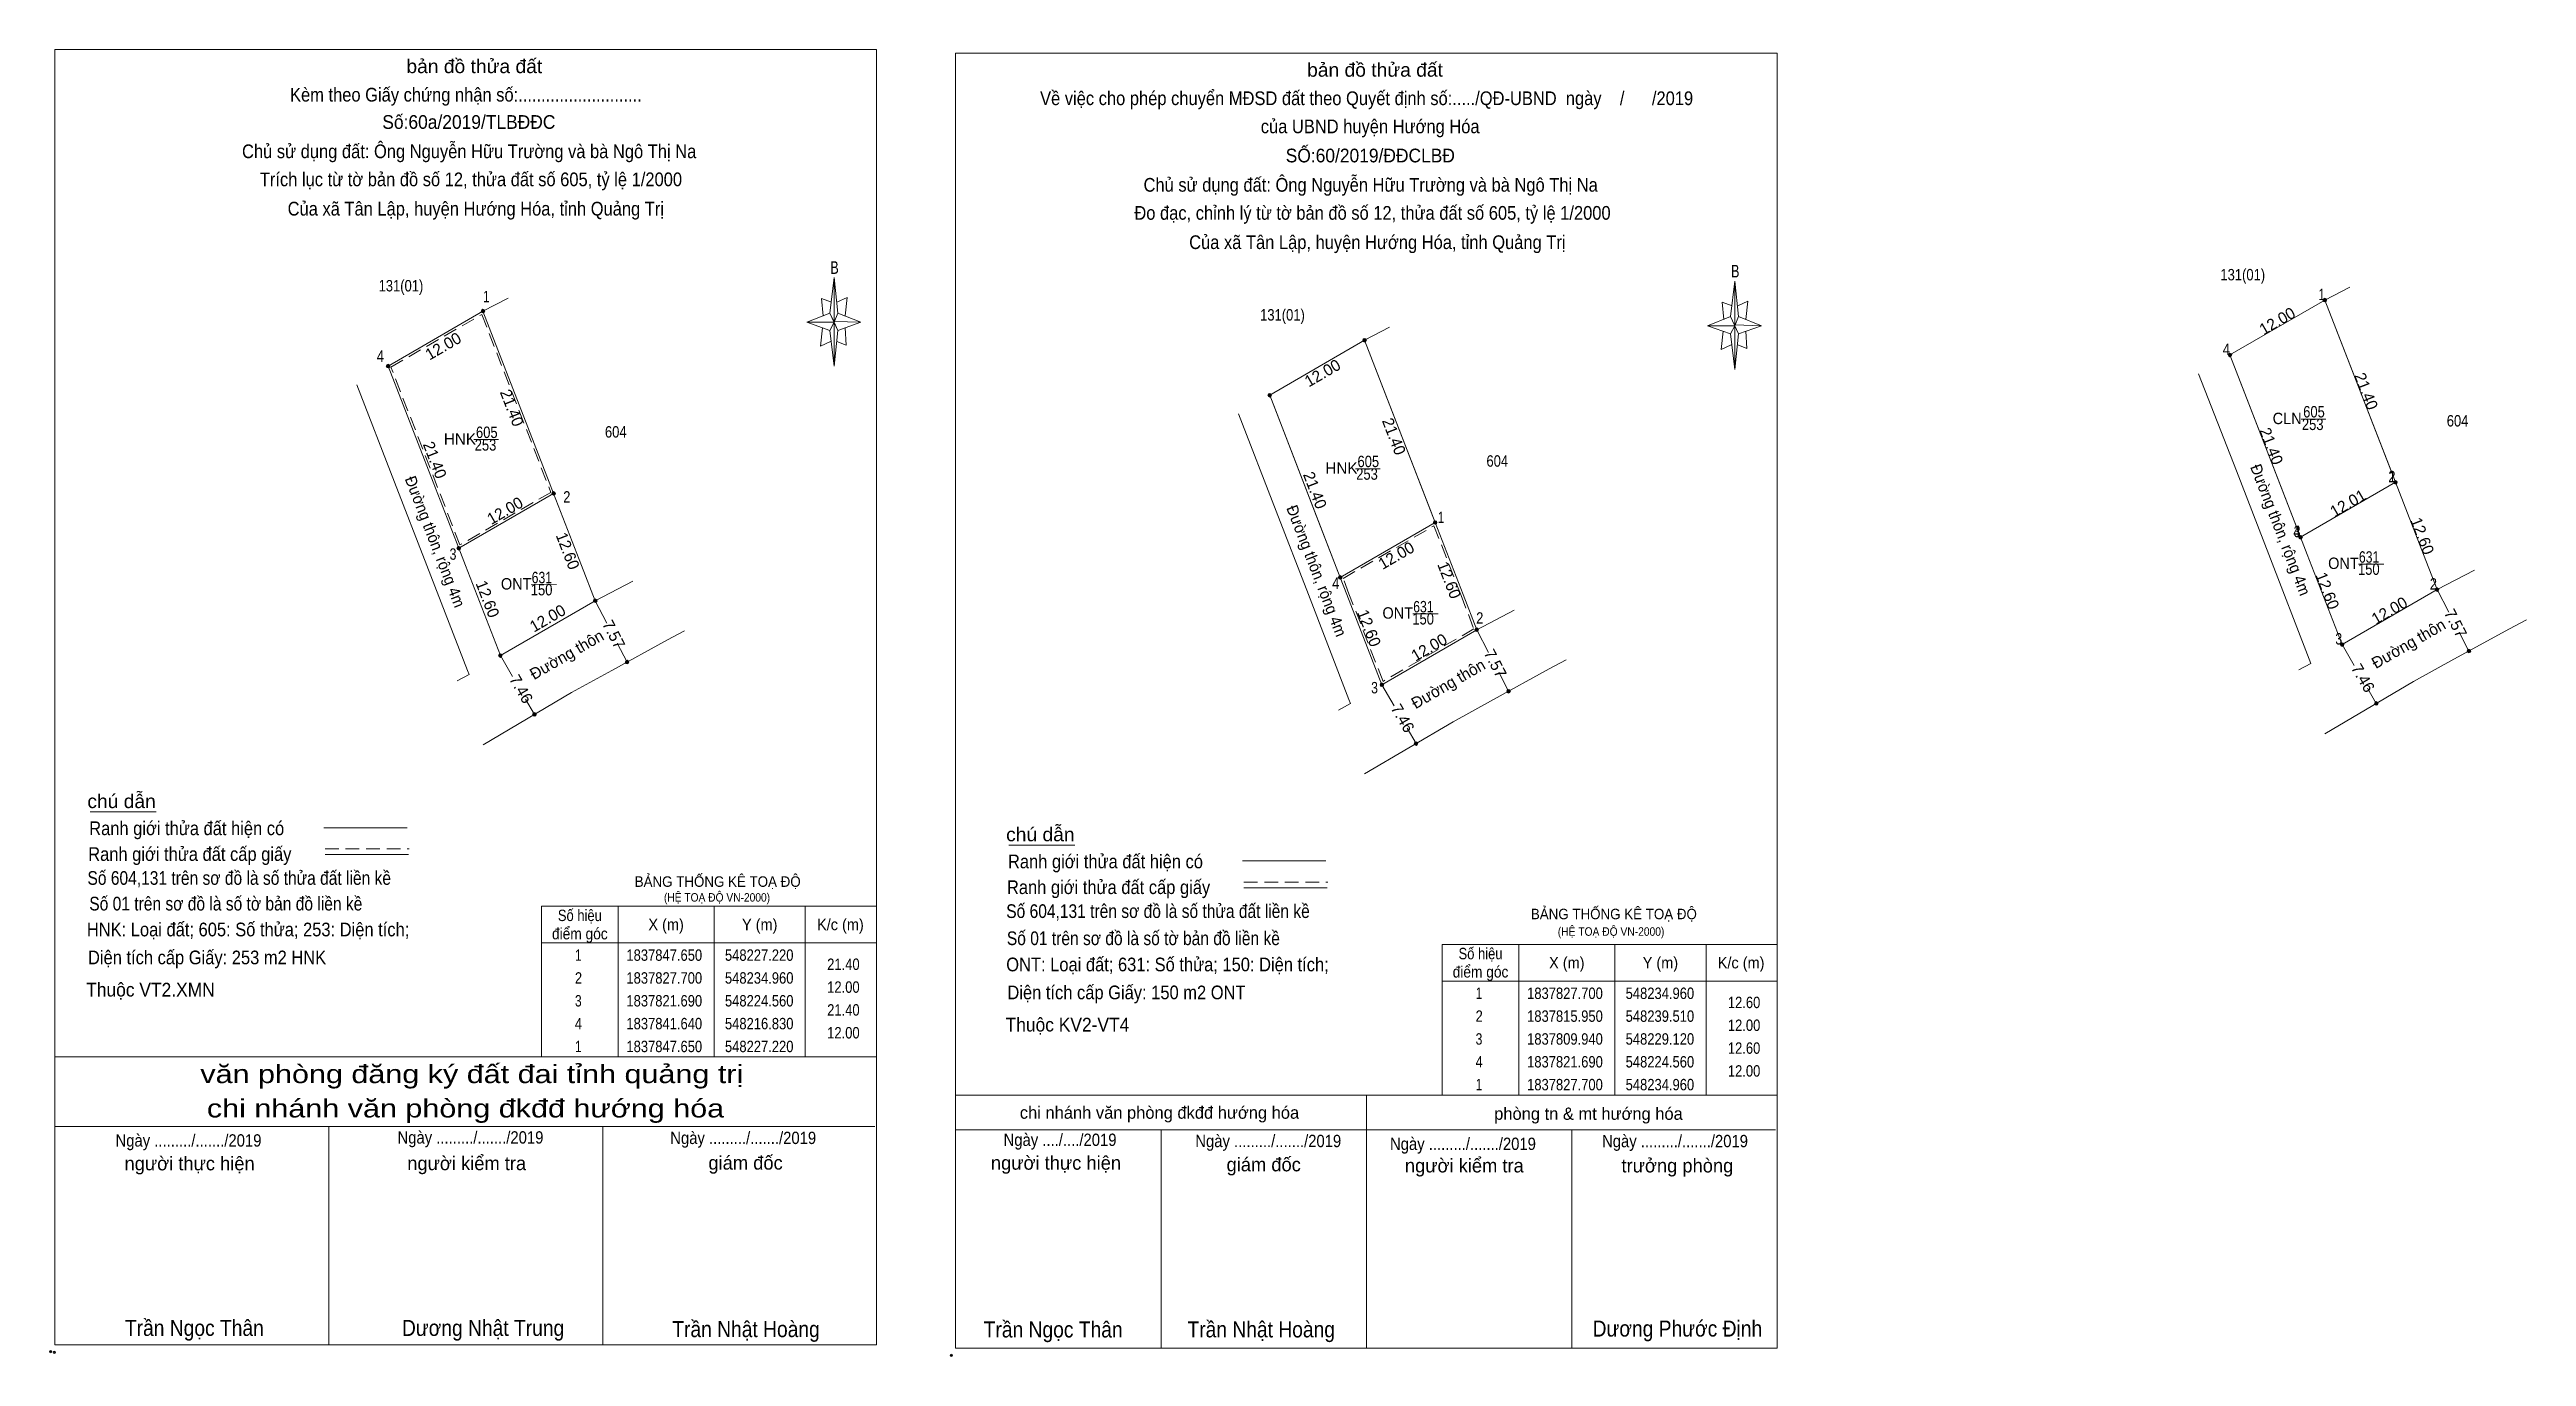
# Model space of a CAD drawing. Header units: metres. Extents: x 547978 to 548249, y 1837732 to 1837875.
import ezdxf
from ezdxf.enums import TextEntityAlignment as Align

# ---------------------------------------------------------------- set-up
doc = ezdxf.new("R2010")
doc.units = ezdxf.units.M
doc.header["$LTSCALE"] = 0.5
doc.header["$PDMODE"] = 32
doc.header["$PDSIZE"] = 0.25
doc.linetypes.add('MEDIUM_DASHED', pattern=[4.5, 3, -1.5])
for name, color, linetype, lineweight in [('1', 7, 'Continuous', 13), ('10', 7, 'Continuous', 13), ('17', 7, 'Continuous', 13), ('22', 7, 'Continuous', 13), ('23', 7, 'Continuous', 13), ('5', 7, 'Continuous', 13), ('6', 7, 'Continuous', 13), ('63', 7, 'Continuous', 13), ('7', 7, 'Continuous', 13)]:
    doc.layers.add(name, color=color, linetype=linetype, lineweight=lineweight)

msp = doc.modelspace()

# ---------------------------------------------------------------- hatches: boundary and pattern name
at = {"layer": '63'}
for points in [[(548227.42, 1837847.65, 1), (548227.02, 1837847.65, 1)], [(548025.65, 1837846.44, 1), (548025.25, 1837846.44, 1)], [(548122.22, 1837843.25, 1), (548121.82, 1837843.25, 1)], [(548217.03, 1837841.64, 1), (548216.63, 1837841.64, 1)], [(548015.26, 1837840.43, 1), (548014.86, 1837840.43, 1)], [(548111.83, 1837837.24, 1), (548111.43, 1837837.24, 1)], [(548235.16, 1837827.7, 1), (548234.76, 1837827.7, 1)], [(548033.39, 1837826.49, 1), (548032.99, 1837826.49, 1)], [(548129.96, 1837823.3, 1), (548129.56, 1837823.3, 1)], [(548022.99, 1837820.48, 1), (548022.59, 1837820.48, 1)], [(548224.76, 1837821.69, 1), (548224.36, 1837821.69, 1)], [(548119.56, 1837817.29, 1), (548119.16, 1837817.29, 1)], [(548037.94, 1837814.74, 1), (548037.54, 1837814.74, 1)], [(548239.71, 1837815.95, 1), (548239.31, 1837815.95, 1)], [(548134.51, 1837811.55, 1), (548134.11, 1837811.55, 1)], [(548027.55, 1837808.73, 1), (548027.15, 1837808.73, 1)], [(548229.32, 1837809.94, 1), (548228.92, 1837809.94, 1)], [(548243.2, 1837809.23, 1), (548242.8, 1837809.23, 1)], [(548041.43, 1837808.02, 1), (548041.03, 1837808.02, 1)], [(548124.12, 1837805.54, 1), (548123.72, 1837805.54, 1)], [(548138, 1837804.83, 1), (548137.6, 1837804.83, 1)], [(548233.06, 1837803.49, 1), (548232.66, 1837803.49, 1)], [(548031.29, 1837802.28, 1), (548030.89, 1837802.28, 1)], [(548127.86, 1837799.09, 1), (548127.46, 1837799.09, 1)]]:
    msp.add_hatch(color=256, dxfattribs=at).paths.add_polyline_path(points)

# ---------------------------------------------------------------- linework, layer by layer
at = {"layer": '1'}
for points in [[(548227.22, 1837847.65), (548234.96, 1837827.7), (548224.56, 1837821.69), (548216.83, 1837841.64)], [(548122.02, 1837843.25), (548129.76, 1837823.3), (548119.36, 1837817.29), (548111.63, 1837837.24)]]:
    msp.add_lwpolyline(points, close=True, dxfattribs=at)
at = {"layer": '1', "linetype": 'MEDIUM_DASHED'}
msp.add_lwpolyline([(548025.32, 1837846.08), (548032.88, 1837826.6), (548022.92, 1837820.84), (548015.37, 1837840.32)], close=True, dxfattribs=at)
at = {"layer": '1'}
for points in [[(548225.29, 1837819.81), (548224.56, 1837821.69), (548234.96, 1837827.7), (548238.02, 1837819.81)], [(548238.02, 1837819.81), (548239.51, 1837815.95), (548229.12, 1837809.94), (548225.29, 1837819.81)]]:
    msp.add_lwpolyline(points, dxfattribs=at)
at = {"layer": '1', "linetype": 'MEDIUM_DASHED'}
for points in [[(548120.32, 1837815.5), (548119.67, 1837817.18), (548129.63, 1837822.94), (548132.59, 1837815.32)], [(548132.59, 1837815.32), (548134, 1837811.66), (548124.05, 1837805.9), (548120.32, 1837815.5)]]:
    msp.add_lwpolyline(points, dxfattribs=at)
at = {"layer": '10'}
for p, q in [((548025.45, 1837846.44), (548028.19, 1837847.86)), ((548216.83, 1837841.64), (548227.22, 1837847.65)), ((548227.22, 1837847.65), (548229.96, 1837849.07)), ((548015.06, 1837840.43), (548025.45, 1837846.44)), ((548122.02, 1837843.25), (548124.76, 1837844.67)), ((548111.63, 1837837.24), (548122.02, 1837843.25)), ((548033.19, 1837826.49), (548036.25, 1837818.6)), ((548234.96, 1837827.7), (548238.02, 1837819.81)), ((548129.76, 1837823.3), (548132.82, 1837815.41)), ((548238.02, 1837819.81), (548239.51, 1837815.95)), ((548036.25, 1837818.6), (548037.74, 1837814.74)), ((548132.82, 1837815.41), (548134.31, 1837811.55))]:
    msp.add_line(p, q, dxfattribs=at)
for points in [[(548227.22, 1837847.65), (548234.48, 1837828.94), (548234.96, 1837827.7)], [(548025.45, 1837846.44), (548032.71, 1837827.73), (548033.19, 1837826.49)], [(548122.02, 1837843.25), (548129.28, 1837824.54), (548129.76, 1837823.3)]]:
    msp.add_lwpolyline(points, dxfattribs=at)
at = {"layer": '17'}
for p, q in [((547982.41, 1837791.61), (547989.65, 1837791.61)), ((548083.06, 1837787.98), (548090.3, 1837787.98))]:
    msp.add_line(p, q, dxfattribs=at)
at = {"layer": '22'}
for p, q in [((548022.79, 1837820.48), (548033.19, 1837826.49)), ((548224.56, 1837821.69), (548234.96, 1837827.7)), ((548119.36, 1837817.29), (548129.76, 1837823.3))]:
    msp.add_line(p, q, dxfattribs=at)
at = {"layer": '23'}
for p, q in [((548217.53, 1837828.94), (548213.4, 1837839.58)), ((548015.76, 1837827.73), (548011.63, 1837838.37)), ((548112.33, 1837824.54), (548108.2, 1837835.18)), ((548022.79, 1837820.48), (548023.52, 1837818.6)), ((548224.56, 1837821.69), (548225.29, 1837819.81)), ((548119.36, 1837817.29), (548120.09, 1837815.41)), ((548239.51, 1837815.95), (548243.63, 1837818.09)), ((548037.74, 1837814.74), (548041.86, 1837816.88)), ((548134.31, 1837811.55), (548138.43, 1837813.69)), ((548247.44, 1837811.67), (548249.31, 1837812.66)), ((548045.67, 1837810.46), (548047.54, 1837811.45)), ((548142.24, 1837807.27), (548144.11, 1837808.26)), ((548035.15, 1837804.68), (548025.46, 1837798.96)), ((548236.92, 1837805.89), (548227.23, 1837800.17)), ((548131.72, 1837801.49), (548122.03, 1837795.77))]:
    msp.add_line(p, q, dxfattribs=at)
for points in [[(548216.83, 1837841.64), (548221.75, 1837828.94), (548224.56, 1837821.69)], [(548015.06, 1837840.43), (548019.98, 1837827.73), (548022.79, 1837820.48)], [(548111.63, 1837837.24), (548116.55, 1837824.54), (548119.36, 1837817.29)], [(548225.52, 1837808.32), (548221.07, 1837819.81), (548217.53, 1837828.94)], [(548023.75, 1837807.11), (548019.3, 1837818.6), (548015.76, 1837827.73)], [(548120.32, 1837803.92), (548115.87, 1837815.41), (548112.33, 1837824.54)], [(548225.29, 1837819.81), (548229.12, 1837809.94), (548239.51, 1837815.95)], [(548023.52, 1837818.6), (548027.35, 1837808.73), (548037.74, 1837814.74)], [(548120.09, 1837815.41), (548123.92, 1837805.54), (548134.31, 1837811.55)], [(548236.92, 1837805.89), (548241.34, 1837808.32), (548247.44, 1837811.67)], [(548035.15, 1837804.68), (548039.57, 1837807.11), (548045.67, 1837810.46)], [(548022.61, 1837805.95), (548023.92, 1837806.67), (548023.75, 1837807.11)], [(548131.72, 1837801.49), (548136.14, 1837803.92), (548142.24, 1837807.27)], [(548224.38, 1837807.16), (548225.69, 1837807.88), (548225.52, 1837808.32)], [(548119.18, 1837802.76), (548120.49, 1837803.48), (548120.32, 1837803.92)]]:
    msp.add_lwpolyline(points, dxfattribs=at)
at = {"layer": '5'}
for p, q in [((548063.43, 1837846.22), (548063.93, 1837850.12)), ((548162.1, 1837845.84), (548162.6, 1837849.74)), ((548063.43, 1837844.32), (548060.93, 1837845.22)), ((548064.33, 1837844.32), (548063.93, 1837840.42)), ((548064.33, 1837846.22), (548066.83, 1837845.22)), ((548065.13, 1837844.62), (548065.23, 1837842.72)), ((548162.1, 1837843.94), (548159.6, 1837844.84)), ((548163, 1837845.84), (548165.5, 1837844.84)), ((548163.8, 1837844.24), (548163.9, 1837842.34)), ((548065.23, 1837842.72), (548064.23, 1837843.12)), ((548163, 1837843.94), (548162.6, 1837840.04)), ((548163.9, 1837842.34), (548162.9, 1837842.74)), ((547978.56, 1837764.78), (548068.56, 1837764.78)), ((547978.56, 1837757.18), (548068.36, 1837757.18)), ((547978.56, 1837757.18), (548068.36, 1837757.18)), ((547978.56, 1837757.18), (548068.36, 1837757.18)), ((548008.56, 1837733.28), (548008.56, 1837757.18)), ((548038.56, 1837733.28), (548038.56, 1837757.18))]:
    msp.add_line(p, q, dxfattribs=at)
for points in [[(547978.56, 1837875.08), (548068.56, 1837875.08), (548068.56, 1837733.28), (547978.56, 1837733.28)], [(548077.23, 1837874.7), (548167.23, 1837874.7), (548167.23, 1837732.9), (548077.23, 1837732.9)], [(548063.93, 1837850.12), (548064.33, 1837846.22), (548063.93, 1837845.22)], [(548162.6, 1837849.74), (548163, 1837845.84), (548162.6, 1837844.84)], [(548063.93, 1837845.22), (548060.93, 1837845.22), (548063.43, 1837846.22), (548064.33, 1837844.32), (548066.83, 1837845.22), (548063.93, 1837845.32)], [(548063.93, 1837845.22), (548063.93, 1837840.42), (548063.43, 1837844.32)], [(548162.6, 1837844.84), (548159.6, 1837844.84), (548162.1, 1837845.84), (548163, 1837843.94), (548165.5, 1837844.84), (548162.6, 1837844.94)], [(548162.6, 1837844.84), (548162.6, 1837840.04), (548162.1, 1837843.94)]]:
    msp.add_lwpolyline(points, close=True, dxfattribs=at)
for points in [[(548063.63, 1837847.42), (548062.53, 1837847.82), (548062.73, 1837845.92)], [(548064.23, 1837847.42), (548065.33, 1837847.92), (548065.13, 1837845.92)], [(548162.3, 1837847.04), (548161.2, 1837847.44), (548161.4, 1837845.54)], [(548162.9, 1837847.04), (548164, 1837847.54), (548163.8, 1837845.54)], [(548063.93, 1837845.22), (548063.43, 1837846.22), (548060.93, 1837845.22)], [(548062.63, 1837844.62), (548062.43, 1837842.62), (548063.53, 1837843.12)], [(548063.93, 1837845.22), (548064.33, 1837844.32), (548066.83, 1837845.22)], [(548162.6, 1837844.84), (548162.1, 1837845.84), (548159.6, 1837844.84)], [(548161.3, 1837844.24), (548161.1, 1837842.24), (548162.2, 1837842.74)], [(548162.6, 1837844.84), (548163, 1837843.94), (548165.5, 1837844.84)], [(548068.56, 1837733.28), (547978.56, 1837733.28), (547978.56, 1837757.18)]]:
    msp.add_lwpolyline(points, dxfattribs=at)
for p in [(547978.09, 1837732.51), (547978.49, 1837732.44)]:
    msp.add_point(p, dxfattribs=at)
at = {"layer": '6'}
for p, q in [((548008.01, 1837789.87), (548017.15, 1837789.87)), ((548008.15, 1837786.94), (548017.29, 1837786.94)), ((548108.66, 1837786.24), (548117.8, 1837786.24)), ((548108.8, 1837783.31), (548117.94, 1837783.31))]:
    msp.add_line(p, q, dxfattribs=at)
at = {"layer": '6', "linetype": 'MEDIUM_DASHED'}
for p, q in [((548008.15, 1837787.56), (548017.35, 1837787.56)), ((548108.8, 1837783.93), (548118, 1837783.93))]:
    msp.add_line(p, q, dxfattribs=at)
at = {"layer": '63'}
for p, q in [((548224.62, 1837834.62), (548227.33, 1837834.62)), ((548024.45, 1837832.37), (548027.16, 1837832.37)), ((548121.02, 1837829.18), (548123.73, 1837829.18)), ((548230.9, 1837818.74), (548233.69, 1837818.75)), ((548030.73, 1837816.49), (548033.52, 1837816.5)), ((548039.03, 1837812.26), (548037.74, 1837814.74)), ((548240.8, 1837813.47), (548239.51, 1837815.95)), ((548127.3, 1837813.3), (548130.09, 1837813.31)), ((548135.6, 1837809.07), (548134.31, 1837811.55)), ((548041.23, 1837808.02), (548040.15, 1837810.09)), ((548230.45, 1837807.64), (548229.12, 1837809.94)), ((548243, 1837809.23), (548241.92, 1837811.3)), ((548028.68, 1837806.43), (548027.35, 1837808.73)), ((548137.8, 1837804.83), (548136.72, 1837806.9)), ((548031.09, 1837802.28), (548030.11, 1837803.96)), ((548125.25, 1837803.24), (548123.92, 1837805.54)), ((548232.86, 1837803.49), (548231.88, 1837805.17)), ((548127.66, 1837799.09), (548126.68, 1837800.77)), ((548040.26, 1837781.28), (548040.26, 1837764.78)), ((548050.76, 1837781.28), (548050.76, 1837764.78)), ((548060.76, 1837781.28), (548060.76, 1837764.78)), ((548031.86, 1837777.28), (548068.56, 1837777.28)), ((548138.93, 1837777.1), (548138.93, 1837760.6)), ((548149.43, 1837777.1), (548149.43, 1837760.6)), ((548159.43, 1837777.1), (548159.43, 1837760.6)), ((548130.53, 1837773.1), (548167.23, 1837773.1))]:
    msp.add_line(p, q, dxfattribs=at)
for points in [[(548031.86, 1837781.28), (548068.56, 1837781.28), (548068.56, 1837764.78), (548031.86, 1837764.78)], [(548130.53, 1837777.1), (548167.23, 1837777.1), (548167.23, 1837760.6), (548130.53, 1837760.6)]]:
    msp.add_lwpolyline(points, close=True, dxfattribs=at)
for centre in [(548227.22, 1837847.65), (548025.45, 1837846.44), (548122.02, 1837843.25), (548216.83, 1837841.64), (548015.06, 1837840.43), (548111.63, 1837837.24), (548234.96, 1837827.7), (548033.19, 1837826.49), (548129.76, 1837823.3), (548022.79, 1837820.48), (548224.56, 1837821.69), (548119.36, 1837817.29), (548037.74, 1837814.74), (548239.51, 1837815.95), (548134.31, 1837811.55), (548027.35, 1837808.73), (548027.35, 1837808.73), (548229.12, 1837809.94), (548229.12, 1837809.94), (548243, 1837809.23), (548041.23, 1837808.02), (548123.92, 1837805.54), (548123.92, 1837805.54), (548137.8, 1837804.83), (548232.86, 1837803.49), (548031.09, 1837802.28), (548127.66, 1837799.09)]:
    msp.add_circle(centre, 0.2, dxfattribs=at)
at = {"layer": '7'}
for p, q in [((548077.23, 1837760.6), (548167.23, 1837760.6)), ((548077.23, 1837760.6), (548167.23, 1837760.6)), ((548077.23, 1837760.6), (548167.23, 1837760.6)), ((548122.23, 1837732.9), (548122.23, 1837760.6)), ((548077.23, 1837756.8), (548167.03, 1837756.8)), ((548099.73, 1837732.9), (548099.73, 1837756.8)), ((548144.73, 1837732.9), (548144.73, 1837756.8)), ((548167.23, 1837732.9), (548077.23, 1837732.9))]:
    msp.add_line(p, q, dxfattribs=at)
msp.add_point((548076.76, 1837732.12), dxfattribs=at)

# ---------------------------------------------------------------- texts
at = {"layer": '1'}
for s, height, width, p in [('605', 1.25, 0.85, (548226.035, 1837834.8)), ('605', 1.25, 0.85, (548025.865, 1837832.55)), ('CLN', 1.25, 0.95, (548223.095, 1837834.07)), ('253', 1.25, 0.85, (548225.895, 1837833.42)), ('253', 1.25, 0.85, (548025.725, 1837831.17)), ('605', 1.25, 0.85, (548122.435, 1837829.36)), ('253', 1.25, 0.85, (548122.295, 1837827.98)), ('631', 1.25, 0.8, (548232.07, 1837818.9)), ('ONT', 1.25, 0.95, (548029.09, 1837815.96)), ('631', 1.25, 0.8, (548031.9, 1837816.65)), ('ONT', 1.25, 0.95, (548229.26, 1837818.21)), ('150', 1.25, 0.85, (548232.04, 1837817.57)), ('150', 1.25, 0.85, (548031.87, 1837815.32)), ('631', 1.25, 0.8, (548128.47, 1837813.46)), ('ONT', 1.25, 0.95, (548125.66, 1837812.77)), ('150', 1.25, 0.85, (548128.44, 1837812.13)), ('BẢNG THỐNG KÊ TOẠ ĐỘ ', 1.15, 0.95, (548149.54, 1837779.86)), ('(HỆ TOẠ ĐỘ VN-2000)', 0.9335, 0.9, (548149.03, 1837778.05))]:
    msp.add_text(s, height=height, dxfattribs=dict(at, width=width)).set_placement(p, align=Align.CENTER)
for p in [(548022.925, 1837831.82), (548119.495, 1837828.63)]:
    msp.add_text('HNK', height=1.25, dxfattribs=at).set_placement(p, align=Align.CENTER)
for s, height, width, p in [('BẢNG THỐNG KÊ TOẠ ĐỘ ', 1.15, 0.95, (548042.07, 1837783.41)), ('(HỆ TOẠ ĐỘ VN-2000)', 0.93, 0.9, (548045.27, 1837781.79))]:
    msp.add_text(s, height=height, dxfattribs=dict(at, width=width)).set_placement(p)
at = {"layer": '5'}
for s, height, width, p in [('bản đồ thửa đất', 1.5, 1.05, (548024.5, 1837872.5)), ('bản đồ thửa đất', 1.5, 1.05, (548123.17, 1837872.11)), ('Kèm theo Giấy chứng nhận số:...........................', 1.5, 0.9, (548023.58, 1837869.39)), ('Về việc cho phép chuyển MĐSD đất theo Quyết định số:...../QĐ-UBND  ngày    /      /2019', 1.5, 0.9, (548122.25, 1837869)), ('Số:60a/2019/TLBĐĐC', 1.5, 0.95, (548023.9, 1837866.4)), ('của UBND huyện Hướng Hóa', 1.5, 0.9, (548122.64, 1837865.92)), ('Chủ sử dụng đất: Ông Nguyễn Hữu Trường và bà Ngô Thị Na', 1.5, 0.9, (548023.935, 1837863.19)), ('SỐ:60/2019/ĐĐCLBĐ', 1.5, 0.95, (548122.655, 1837862.73)), ('Trích lục từ tờ bản đồ số 12, thửa đất số 605, tỷ lệ 1/2000 ', 1.5, 0.9, (548024.38, 1837860.12)), ('Chủ sử dụng đất: Ông Nguyễn Hữu Trường và bà Ngô Thị Na', 1.5, 0.9, (548122.695, 1837859.52)), ('Của xã Tân Lập, huyện Hướng Hóa, tỉnh Quảng Trị', 1.5, 0.9, (548024.665, 1837856.91)), ('Đo đạc, chỉnh lý từ tờ bản đồ số 12, thửa đất số 605, tỷ lệ 1/2000 ', 1.5, 0.9, (548123.145, 1837856.45)), ('Của xã Tân Lập, huyện Hướng Hóa, tỉnh Quảng Trị', 1.5, 0.9, (548123.425, 1837853.24)), ('B', 1.378, 0.75, (548063.96, 1837850.52)), ('B', 1.378, 0.75, (548162.63, 1837850.13)), ('văn phòng đăng ký đất đai tỉnh quảng trị', 2, 1.25, (548024.225, 1837761.92)), ('chi nhánh văn phòng đkđđ hướng hóa', 2, 1.25, (548023.535, 1837758.16)), ('Ngày ........./......./2019', 1.35, 0.9, (547993.185, 1837754.97)), ('Ngày ........./......./2019', 1.35, 0.9, (548024.075, 1837755.3)), ('Ngày ........./......./2019', 1.35, 0.9, (548053.955, 1837755.25)), ('Trần Ngọc Thân', 1.75, 0.9, (547993.83, 1837734.24)), ('Dương Nhật Trung', 1.75, 0.9, (548025.46, 1837734.24)), ('Trần Nhật Hoàng', 1.75, 0.9, (548054.265, 1837734.11))]:
    msp.add_text(s, height=height, dxfattribs=dict(at, width=width)).set_placement(p, align=Align.CENTER)
for s, p in [('người thực hiện', (547993.31, 1837752.37)), ('người kiểm tra', (548023.665, 1837752.39)), ('giám đốc', (548054.215, 1837752.45))]:
    msp.add_text(s, height=1.5, dxfattribs=at).set_placement(p, align=Align.CENTER)
at = {"layer": '6'}
for s, width, p in [('chú dẫn', 1.05, (547982.11, 1837792.03)), ('Ranh giới thửa đất hiện có ', 0.9, (547982.31, 1837789.07)), ('chú dẫn', 1.05, (548082.76, 1837788.4)), ('Ranh giới thửa đất cấp giấy', 0.9, (547982.2, 1837786.25)), ('Số 604,131 trên sơ đồ là số thửa đất liền kề', 0.85, (547982.12, 1837783.63)), ('Ranh giới thửa đất hiện có ', 0.9, (548082.96, 1837785.44)), ('Số 01 trên sơ đồ là số tờ bản đồ liền kề', 0.85, (547982.32, 1837780.82)), ('Ranh giới thửa đất cấp giấy', 0.9, (548082.85, 1837782.62)), ('HNK: Loại đất; 605: Số thửa; 253: Diện tích;', 0.9, (547982.05, 1837777.99)), ('Số 604,131 trên sơ đồ là số thửa đất liền kề', 0.85, (548082.77, 1837780)), ('Diện tích cấp Giấy: 253 m2 HNK', 0.9, (547982.18, 1837774.93)), ('Số 01 trên sơ đồ là số tờ bản đồ liền kề', 0.85, (548082.84, 1837777.03)), ('ONT: Loại đất; 631: Số thửa; 150: Diện tích;', 0.9, (548082.77, 1837774.16)), ('Thuộc VT2.XMN', 0.95, (547981.98, 1837771.4)), ('Diện tích cấp Giấy: 150 m2 ONT', 0.9, (548082.9, 1837771.1)), ('Thuộc KV2-VT4', 0.95, (548082.7, 1837767.57))]:
    msp.add_text(s, height=1.5, dxfattribs=dict(at, width=width)).set_placement(p)
at = {"layer": '63'}
for s, width, p in [('131(01)', 0.85, (548018.91, 1837848.6)), ('131(01)', 0.85, (548220.68, 1837849.81)), (' 1', 0.75, (548026.16, 1837847.41)), (' 1', 0.75, (548227.22, 1837847.65)), ('131(01)', 0.85, (548115.48, 1837845.41)), (' 4', 0.85, (548014.6, 1837840.89)), (' 4', 0.85, (548216.83, 1837841.64)), ('604', 0.85, (548041.18, 1837832.6)), ('604', 0.85, (548242.95, 1837833.81)), ('604', 0.85, (548137.75, 1837829.41)), (' 2', 0.85, (548234.96, 1837827.7)), (' 1', 0.75, (548234.96, 1837827.7)), (' 2', 0.85, (548035.03, 1837825.48)), (' 1', 0.75, (548130.75, 1837823.24)), (' 4', 0.85, (548224.56, 1837821.69)), (' 3', 0.8, (548224.56, 1837821.69)), (' 3', 0.8, (548022.54, 1837819.22)), (' 4', 0.85, (548119.26, 1837816.03)), (' 2', 0.85, (548239.51, 1837815.95)), (' 2', 0.85, (548135.04, 1837812.22)), (' 3', 0.8, (548229.12, 1837809.94)), (' 3', 0.8, (548123.49, 1837804.59)), ('21.40', 0.85, (548066.71, 1837774.31)), ('12.00', 0.85, (548066.71, 1837771.81)), ('12.60', 0.85, (548165.38, 1837770.13)), ('21.40', 0.85, (548066.71, 1837769.31)), ('12.00', 0.85, (548165.38, 1837767.63)), ('12.00', 0.85, (548066.71, 1837766.81)), ('12.60', 0.85, (548165.38, 1837765.13)), ('12.00', 0.85, (548165.38, 1837762.63))]:
    msp.add_text(s, height=1.25, dxfattribs=dict(at, width=width)).set_placement(p, align=Align.RIGHT)
for s, rotation, p in [('12.00', 30.047, (548222.3221, 1837844.8187)), ('12.00', 30.047, (548021.4021, 1837842.0687)), ('12.00', 30.047, (548117.7321, 1837839.1287)), ('21.40', 291.205, (548231.1745, 1837837.4511)), ('21.40', 291.205, (548028.0345, 1837835.6311)), ('21.40', 291.205, (548124.6645, 1837832.5011)), ('21.40', 291.18, (548220.7836, 1837831.4408)), ('21.40', 291.18, (548019.5936, 1837829.9208)), ('21.40', 291.18, (548116.0136, 1837826.6108)), ('12.00', 30.023, (548028.1723, 1837824.0577)), ('12.01', 30.023, (548230.0723, 1837824.8731)), ('12.01', 30.023, (548230.0723, 1837824.8731)), ('12.60', 291.168, (548237.3232, 1837821.6007)), ('12.60', 291.168, (548034.1532, 1837819.9607)), ('12.00', 30.023, (548125.8123, 1837819.1477)), ('12.60', 291.168, (548130.7232, 1837816.7707)), ('12.60', 291.21, (548226.9247, 1837815.6011)), ('12.60', 291.21, (548025.3747, 1837814.7011)), ('12.00', 30.047, (548032.8421, 1837812.2787)), ('12.00', 30.047, (548234.6121, 1837813.1187)), ('7.57', 297.445, (548039.2252, 1837810.758)), ('12.60', 291.21, (548121.9447, 1837811.5111)), ('Đường thôn', 30.047, (548236.7021, 1837809.4941)), ('7.57', 297.445, (548240.9952, 1837811.968)), ('Đường thôn', 30.047, (548034.9321, 1837808.2841)), ('12.00', 30.047, (548129.4121, 1837809.0887)), ('7.57', 297.445, (548135.7952, 1837807.568)), ('7.46', 300.107, (548029.0952, 1837804.7535)), ('Đường thôn', 30.047, (548131.5021, 1837805.0941)), ('7.46', 300.107, (548230.8651, 1837805.9635)), ('7.46', 300.107, (548125.6651, 1837801.5635))]:
    msp.add_text(s, height=1.25, rotation=rotation, dxfattribs=at).set_placement(p, align=Align.CENTER)
at = {"layer": '63', "width": 0.95}
for p in [(548019.6148, 1837820.9758), (548221.7748, 1837822.2758), (548116.1848, 1837817.7858)]:
    msp.add_text('Đường thôn, rộng 4m', height=1.25, rotation=291.18, dxfattribs=at).set_placement(p, align=Align.CENTER)
at = {"layer": '63'}
for s, width, p in [('điểm góc', 0.9, (548036.06, 1837777.66)), ('Số hiệu', 0.85, (548036.06, 1837779.66)), ('X (m)', 0.95, (548045.51, 1837778.66)), ('Y (m)', 0.95, (548055.765, 1837778.66)), ('K/c (m)', 0.95, (548064.605, 1837778.66)), (' 1', 0.75, (548035.71, 1837775.31)), ('1837847.650', 0.85, (548045.31, 1837775.31)), ('548227.220', 0.85, (548055.71, 1837775.31)), ('Số hiệu', 0.85, (548134.73, 1837775.48)), (' 2', 0.85, (548035.715, 1837772.81)), ('1837827.700', 0.85, (548045.31, 1837772.81)), ('548234.960', 0.85, (548055.71, 1837772.81)), ('điểm góc', 0.9, (548134.73, 1837773.48)), ('X (m)', 0.95, (548144.18, 1837774.48)), ('Y (m)', 0.95, (548154.435, 1837774.48)), ('K/c (m)', 0.95, (548163.275, 1837774.48)), (' 3', 0.8, (548035.705, 1837770.31)), ('1837821.690', 0.85, (548045.31, 1837770.31)), ('548224.560', 0.85, (548055.71, 1837770.31)), (' 1', 0.75, (548134.38, 1837771.13)), ('1837827.700', 0.85, (548143.98, 1837771.13)), ('548234.960', 0.85, (548154.38, 1837771.13)), (' 4', 0.85, (548035.71, 1837767.81)), ('1837841.640', 0.85, (548045.31, 1837767.81)), ('548216.830', 0.85, (548055.71, 1837767.81)), (' 2', 0.85, (548134.385, 1837768.63)), ('1837815.950', 0.85, (548143.98, 1837768.63)), ('548239.510', 0.85, (548154.38, 1837768.63)), (' 1', 0.75, (548035.71, 1837765.31)), ('1837847.650', 0.85, (548045.31, 1837765.31)), ('548227.220', 0.85, (548055.71, 1837765.31)), (' 3', 0.8, (548134.375, 1837766.13)), ('1837809.940', 0.85, (548143.98, 1837766.13)), ('548229.120', 0.85, (548154.38, 1837766.13)), (' 4', 0.85, (548134.38, 1837763.63)), ('1837821.690', 0.85, (548143.98, 1837763.63)), ('548224.560', 0.85, (548154.38, 1837763.63)), (' 1', 0.75, (548134.38, 1837761.13)), ('1837827.700', 0.85, (548143.98, 1837761.13)), ('548234.960', 0.85, (548154.38, 1837761.13))]:
    msp.add_text(s, height=1.25, dxfattribs=dict(at, width=width)).set_placement(p, align=Align.CENTER)
at = {"layer": '7'}
for s, height, p in [('chi nhánh văn phòng đkđđ hướng hóa', 1.35, (548099.56, 1837758.02)), ('phòng tn & mt hướng hóa', 1.35, (548146.555, 1837757.9)), ('người thực hiện', 1.5, (548088.22, 1837752.44)), ('giám đốc', 1.5, (548110.975, 1837752.26)), ('người kiểm tra', 1.5, (548132.955, 1837752.14)), ('trưởng phòng', 1.5, (548156.295, 1837752.14))]:
    msp.add_text(s, height=height, dxfattribs=at).set_placement(p, align=Align.CENTER)
at = {"layer": '7', "width": 0.9}
for s, height, p in [('Ngày ..../..../2019', 1.35, (548088.665, 1837755.04)), ('Ngày ........./......./2019', 1.35, (548111.475, 1837754.91)), ('Ngày ........./......./2019', 1.35, (548132.805, 1837754.6)), ('Ngày ........./......./2019', 1.35, (548156.035, 1837754.9)), ('Trần Ngọc Thân', 1.75, (548087.91, 1837734.07)), ('Trần Nhật Hoàng', 1.75, (548110.705, 1837734.08)), ('Dương Phước Định', 1.75, (548156.295, 1837734.17))]:
    msp.add_text(s, height=height, dxfattribs=at).set_placement(p, align=Align.CENTER)

doc.saveas('drawing.dxf')
